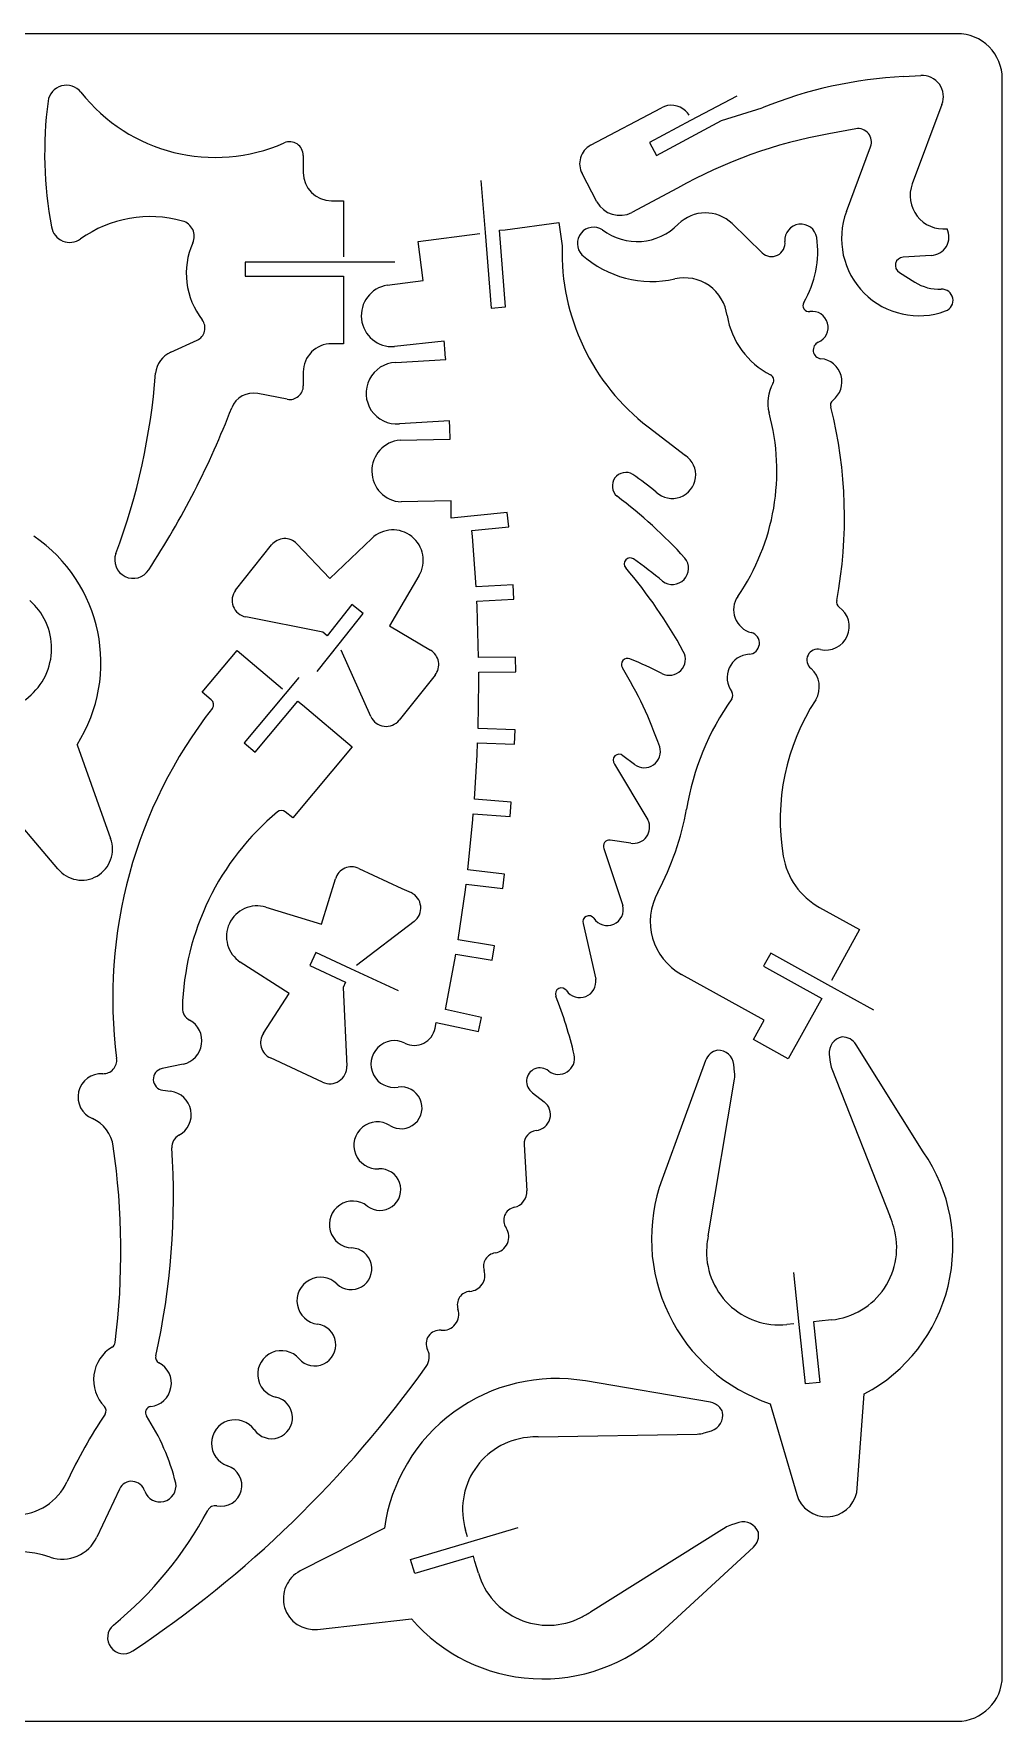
# Model space of a CAD drawing. Extents: x 119.8 to 129.62, y 79.91 to 86.45.
# Drawn here: x 125.86 to 129.62, y 79.91 to 86.45 of the extents above; entities that cross this region are included whole.
import ezdxf

# ---------------------------------------------------------------- set-up
doc = ezdxf.new("R2010")
doc.units = 0
doc.header["$MEASUREMENT"] = 0

msp = doc.modelspace()

# ---------------------------------------------------------------- linework, layer by layer
at = {"linetype": 'Continuous'}
for p, q in [((129.445052, 86.454851), (119.975297, 86.454851)), ((129.2371, 86.288727), (129.304258, 86.292262)), ((129.620014, 80.080217), (129.620014, 86.280478)), ((128.589681, 86.212733), (128.409417, 86.117888)), ((128.022379, 86.021865), (128.296899, 86.167962)), ((128.530817, 86.118188), (128.688373, 86.167037)), ((129.386142, 86.180333), (129.270679, 85.872234)), ((128.409417, 86.117888), (128.25095, 86.03247)), ((128.277504, 85.982695), (128.530817, 86.118188)), ((129.051534, 86.086077), (128.946675, 86.066637)), ((128.25095, 86.03247), (128.277504, 85.982695)), ((129.01501, 85.764429), (129.109266, 86.016563)), ((126.906627, 85.982395), (126.906627, 85.916416)), ((127.596461, 85.885783), (127.612956, 85.683134)), ((128.046532, 85.802721), (127.98939, 85.912293)), ((127.016199, 85.806844), (127.062738, 85.806844)), ((127.062738, 85.806844), (127.062738, 85.589466)), ((128.359933, 85.855739), (128.182614, 85.761484)), ((127.352574, 85.648376), (127.592338, 85.679009)), ((127.612956, 85.683134), (127.635931, 85.390352)), ((127.668401, 85.692555), (127.690717, 85.694326)), ((127.691965, 85.39565), (127.668401, 85.692555)), ((127.690717, 85.694326), (127.899258, 85.722013)), ((127.899258, 85.722013), (127.911629, 85.631292)), ((128.571419, 85.71789), (128.688061, 85.604783)), ((127.372015, 85.497568), (127.352574, 85.648376)), ((127.261853, 85.568848), (126.682182, 85.568848)), ((126.682182, 85.568848), (126.682182, 85.513473)), ((129.344316, 85.594769), (129.235333, 85.5877)), ((126.682182, 85.513473), (127.063199, 85.513473)), ((127.063199, 85.513473), (127.063327, 85.491087)), ((127.063327, 85.491087), (127.063327, 85.251913)), ((127.232987, 85.479306), (127.372015, 85.497568)), ((129.220606, 85.52879), (129.280105, 85.491087)), ((127.635931, 85.390352), (127.691965, 85.39565)), ((126.392934, 85.219513), (126.494849, 85.265462)), ((127.063327, 85.251913), (127.016788, 85.251913)), ((127.453899, 85.261928), (127.260675, 85.240721)), ((126.907216, 85.142341), (126.907216, 85.088733)), ((127.265977, 85.178865), (127.45979, 85.191236)), ((126.844772, 85.036303), (126.730487, 85.058689)), ((127.474518, 84.952062), (127.280115, 84.94087)), ((127.283061, 84.877835), (127.477463, 84.88137)), ((128.245648, 84.929087), (128.389977, 84.818336)), ((127.481587, 84.641607), (127.287185, 84.638072)), ((127.481587, 84.575039), (127.481587, 84.641607)), ((127.698375, 84.596246), (127.481587, 84.575039)), ((127.704422, 84.540763), (127.698375, 84.596246)), ((127.009719, 84.341167), (127.172899, 84.4961)), ((127.561271, 84.526624), (127.704422, 84.540763)), ((127.563472, 84.504347), (127.561271, 84.526624)), ((127.578199, 84.308766), (127.563472, 84.504347)), ((126.644479, 84.295806), (126.784094, 84.470768)), ((126.882474, 84.475481), (127.009719, 84.341167)), ((127.356109, 84.350592), (127.241824, 84.156779)), ((127.72135, 84.316425), (127.578199, 84.308766)), ((127.724278, 84.260428), (127.72135, 84.316425)), ((127.095618, 84.239512), (127.000184, 84.118746)), ((127.13991, 84.204495), (127.095618, 84.239512)), ((127.581127, 84.25277), (127.724278, 84.260428)), ((127.582323, 84.230416), (127.581127, 84.25277)), ((127.587625, 84.033657), (127.582323, 84.230416)), ((126.982621, 84.132626), (126.683948, 84.191536)), ((127.046243, 84.086676), (127.13991, 84.204495)), ((127.241824, 84.156779), (127.400881, 84.062523)), ((127.000184, 84.118746), (126.982621, 84.132626)), ((126.514877, 83.899931), (126.65037, 84.061933)), ((126.65037, 84.061933), (126.827099, 83.912892)), ((126.961413, 83.980049), (127.046243, 84.086676)), ((127.169365, 83.805087), (127.053902, 84.063112)), ((127.731365, 84.034836), (127.587625, 84.033657)), ((127.73177, 83.97887), (127.731365, 84.034836)), ((127.418553, 83.965911), (127.279526, 83.790949)), ((127.588579, 83.940344), (127.588619, 83.977692)), ((127.588619, 83.977692), (127.73177, 83.97887)), ((126.550223, 83.869887), (126.514877, 83.899931)), ((126.890132, 83.955896), (126.677468, 83.702583)), ((127.585857, 83.758548), (127.588579, 83.940344)), ((126.720409, 83.666312), (126.886535, 83.864249)), ((126.886535, 83.864249), (126.903681, 83.849858)), ((126.903681, 83.849858), (127.097495, 83.687856)), ((126.677468, 83.702583), (126.720409, 83.666312)), ((127.581458, 83.656064), (127.583649, 83.702572)), ((127.583649, 83.702572), (127.7268, 83.697859)), ((127.729008, 83.753836), (127.585857, 83.758548)), ((127.7268, 83.697859), (127.729008, 83.753836)), ((126.028871, 83.695514), (126.159062, 83.331451)), ((127.097495, 83.687856), (126.865979, 83.412158)), ((127.57113, 83.484617), (127.581458, 83.656064)), ((128.192629, 83.618343), (128.147857, 83.6531)), ((128.114868, 83.620699), (128.24447, 83.403911)), ((125.954644, 83.213632), (125.705456, 83.508181)), ((126.865979, 83.412158), (126.837113, 83.435722)), ((127.714281, 83.472835), (127.57113, 83.484617)), ((127.710044, 83.417399), (127.714281, 83.472835)), ((127.545799, 83.210687), (127.565239, 83.405678)), ((127.565239, 83.405678), (127.566893, 83.428002)), ((127.566893, 83.428002), (127.710044, 83.417399)), ((128.177901, 83.313779), (128.098373, 83.325561)), ((128.073631, 83.292572), (128.147268, 83.07166)), ((126.977908, 82.998611), (127.032105, 83.175341)), ((127.122237, 83.2154), (127.290147, 83.137302)), ((127.688361, 83.193014), (127.545799, 83.210687)), ((127.681599, 83.13748), (127.688361, 83.193014)), ((127.290147, 83.137302), (127.325476, 83.121733)), ((127.508096, 82.938523), (127.536373, 83.132337)), ((127.536373, 83.132337), (127.539037, 83.154563)), ((127.539037, 83.154563), (127.681599, 83.13748)), ((126.762298, 83.06518), (126.977908, 82.998611)), ((128.911329, 83.064002), (129.066262, 82.977994)), ((127.337258, 83.009804), (127.11399, 82.838377)), ((127.992924, 83.001557), (128.042409, 82.785947)), ((129.066262, 82.977994), (128.95669, 82.780056)), ((127.64948, 82.914959), (127.508096, 82.938523)), ((127.6402, 82.85928), (127.64948, 82.914959)), ((126.85243, 82.729983), (126.662741, 82.851926)), ((126.955522, 82.889628), (126.931957, 82.838653)), ((127.092193, 82.826006), (126.955522, 82.889628)), ((127.458612, 82.667538), (127.495136, 82.860762)), ((127.495136, 82.860762), (127.498816, 82.882844)), ((127.498816, 82.882844), (127.6402, 82.85928)), ((128.722228, 82.886683), (128.695888, 82.840955)), ((128.94314, 82.76415), (128.722228, 82.886683)), ((126.931957, 82.838653), (127.071573, 82.773852)), ((127.276581, 82.740586), (127.092193, 82.826006)), ((128.696308, 82.62689), (128.375249, 82.804209)), ((128.695888, 82.840955), (128.693349, 82.836378)), ((128.693349, 82.836378), (128.919563, 82.7109)), ((126.752283, 82.575639), (126.85243, 82.729983)), ((127.071573, 82.773852), (127.062149, 82.753547)), ((127.062149, 82.753547), (127.075698, 82.448393)), ((129.121048, 82.665771), (128.94314, 82.76415)), ((127.598818, 82.637494), (127.458612, 82.667538)), ((128.909562, 82.692869), (128.789386, 82.47667)), ((128.919563, 82.7109), (128.909562, 82.692869)), ((127.418553, 82.595668), (127.423201, 82.617566)), ((127.423201, 82.617566), (127.58697, 82.582809)), ((127.58697, 82.582809), (127.598818, 82.637494)), ((128.655071, 82.551486), (128.696308, 82.62689)), ((128.789386, 82.47667), (128.655071, 82.551486)), ((129.313683, 82.116142), (129.052718, 82.531456)), ((126.44124, 82.456051), (126.358766, 82.438967)), ((126.982032, 82.386538), (126.779382, 82.480205)), ((128.468327, 82.47019), (128.299845, 82.009515)), ((128.581434, 82.425419), (128.577899, 82.454284)), ((128.948448, 82.493165), (128.951977, 82.464299)), ((128.478342, 81.789193), (128.580845, 82.39832)), ((128.958457, 82.43779), (129.185266, 81.864008)), ((126.3623, 82.354726), (126.392344, 82.350603)), ((127.797344, 82.345301), (127.842115, 82.309955)), ((127.764354, 82.143829), (127.774958, 81.964744)), ((128.83239, 81.445159), (128.811182, 81.647809)), ((128.811182, 81.448694), (128.784084, 81.445748)), ((128.856543, 81.214822), (128.83239, 81.445159)), ((128.909562, 81.458708), (128.887304, 81.456316)), ((128.887304, 81.456316), (128.912635, 81.220676)), ((128.957279, 81.463421), (128.909562, 81.458708)), ((128.487178, 81.14413), (128.002939, 81.226604)), ((128.912635, 81.220676), (128.856543, 81.214822)), ((128.497005, 81.141104), (128.487178, 81.14413)), ((129.056836, 80.8107), (129.084524, 81.175941)), ((128.719289, 81.138239), (128.719289, 81.13765)), ((128.719289, 81.13765), (128.822381, 80.785369)), ((127.818551, 81.009815), (128.435926, 81.020419)), ((128.463025, 81.024543), (128.491302, 81.033379)), ((126.193229, 80.807165), (126.106042, 80.62042)), ((129.05559, 80.794082), (129.056836, 80.8107)), ((127.221795, 80.654589), (126.895434, 80.489052)), ((127.544621, 80.62101), (127.536962, 80.646931)), ((127.545799, 80.599803), (127.74079, 80.657534)), ((128.532073, 80.648329), (128.02179, 80.329406)), ((128.544321, 80.656945), (128.532073, 80.648329)), ((128.581924, 80.671889), (128.569063, 80.668138)), ((128.597339, 80.676975), (128.581924, 80.671889)), ((127.323709, 80.533824), (127.545799, 80.599803)), ((128.293365, 80.2487), (128.654482, 80.581541)), ((127.339754, 80.479888), (127.323709, 80.533824)), ((127.567146, 80.547045), (127.339754, 80.479888)), ((127.573486, 80.525576), (127.567146, 80.547045)), ((127.587036, 80.480216), (127.573486, 80.525576)), ((126.962591, 80.262249), (127.327243, 80.302897)), ((124.71047, 79.905844), (129.445052, 79.905844))]:
    msp.add_line(p, q, dxfattribs=at)
for centre, radius, start, end in [((129.44564, 86.280478), 0.174374, 0, 90.193242), ((125.987832, 86.183029), 0.07213, 38.619764, 172.292232), ((129.318054, 84.625685), 1.665011, 92.786863, 112.221272), ((129.309475, 86.210162), 0.082265, -21.25977, 93.636607), ((127.460854, 85.991531), 1.557547, 172.578963, 190.603317), ((126.56522, 86.637331), 0.662561, -141.849574, -66.16254), ((128.3348, 86.094144), 0.082979, 47.774807, 117.177551), ((128.334371, 86.094692), 0.082864, 31.921101, 47.300276), ((129.280249, 84.216949), 1.879526, 100.22289, 119.317818), ((129.060584, 86.034863), 0.052008, -20.60089, 100.02073), ((126.854192, 85.983324), 0.052443, -1.015374, 113.847055), ((128.060295, 85.950697), 0.080638, 118.04702, 208.44149), ((127.016199, 85.916416), 0.109572, 180.000005, 269.999997), ((129.392219, 85.826894), 0.129722, 159.54199, 275.912762), ((128.135584, 85.851437), 0.101506, -151.318511, -62.398293), ((126.312697, 85.283472), 0.461839, 74.21952, 125.728237), ((126.422235, 85.668447), 0.061588, -24.328912, 74.884357), ((128.468046, 85.610945), 0.148739, 45.972945, 135.318178), ((129.29601, 85.660159), 0.299722, 159.641656, 290.358339), ((126.001165, 85.717407), 0.072346, -170.068582, -54.661662), ((128.033785, 85.641133), 0.062932, 56.707956, 224.371622), ((128.202907, 85.871902), 0.22328, -127.065656, -44.453091), ((128.838657, 85.653586), 0.062403, 9.869508, 184.246187), ((128.514795, 85.610554), 0.389069, -30.660453, 7.937632), ((129.34172, 85.666063), 0.071341, -87.91437, 26.469551), ((126.743542, 85.524288), 0.290577, 155.870873, 218.100347), ((128.766721, 85.607491), 0.855423, 178.405566, 232.472609), ((128.260114, 85.900744), 0.40718, -131.783856, -77.343532), ((128.724532, 85.642298), 0.052321, -134.192208, 7.32231), ((129.236892, 85.556014), 0.031724, 92.816732, 239.110788), ((127.252429, 85.360663), 0.120225, 99.306019, 273.933039), ((128.386301, 85.3407), 0.166905, 6.950359, 102.797981), ((129.376183, 85.643055), 0.179792, -122.302228, -87.76429), ((128.870092, 85.400366), 0.023747, 150.255119, 277.125019), ((129.385561, 85.420026), 0.043438, -70.191901, 93.119808), ((126.472997, 85.313252), 0.052549, -65.427181, 37.155853), ((128.865968, 85.414504), 0.318533, -170.311313, -117.181116), ((128.881749, 85.315146), 0.062269, -67.05196, 98.041662), ((126.434544, 85.127515), 0.10097, 114.336848, 174.587804), ((127.016788, 85.142341), 0.109572, 90.000003, 180.000005), ((120.374214, 84.636363), 7.107269, 4.477709, 5.049574), ((128.920098, 85.227112), 0.033764, 114.630027, 263.099225), ((127.270106, 85.059693), 0.119244, 91.984289, 274.815144), ((128.907983, 85.104052), 0.089903, -53.077076, 84.857362), ((123.773739, 85.334737), 2.567907, -20.45825, -4.415462), ((126.85453, 85.088082), 0.052691, -100.672344, 0.707503), ((128.858197, 85.023147), 0.148331, 149.885387, 195.353413), ((128.709326, 85.10991), 0.02398, -30.971243, 62.330817), ((126.713444, 84.969838), 0.09047, 79.142051, 158.684501), ((128.976081, 85.014033), 0.022975, 127.827195, 202.931057), ((123.460206, 86.227747), 3.397495, -33.064027, -21.134998), ((120.374873, 84.620836), 7.107368, 2.100756, 2.671132), ((127.886916, 84.758729), 0.858298, -34.623158, 15.207414), ((127.253108, 84.577884), 1.754614, -10.579157, 14.091477), ((127.293367, 84.758096), 0.120182, 94.919357, 267.051309), ((128.339019, 84.742616), 0.09127, -132.916396, 56.060243), ((128.159267, 84.699763), 0.052667, 58.561414, 229.242012), ((127.190195, 83.348132), 1.715662, 50.699671, 54.489617), ((126.982174, 83.14037), 1.901227, 42.307626, 53.055742), ((125.528924, 84.013937), 0.592739, -32.49357, 55.930138), ((126.835344, 84.430123), 0.065411, 43.902964, 141.582254), ((127.254828, 84.411163), 0.118011, -30.881269, 133.967207), ((126.247196, 84.41297), 0.071728, 160.265457, 327.239875), ((128.175931, 84.397295), 0.023342, 55.673364, 221.543569), ((128.339834, 84.380245), 0.062683, -127.572211, 39.488271), ((126.745576, 83.16928), 1.86185, 28.504638, 40.636108), ((127.204378, 83.011743), 1.715578, 50.240153, 54.971405), ((126.696403, 84.255856), 0.065515, 142.42514, 259.04128), ((125.684929, 84.069485), 0.245301, -60.056426, 40.455125), ((125.55734, 83.960289), 0.413236, 40.496946, 45.641879), ((128.668742, 84.219402), 0.091506, 145.626696, 255.379834), ((128.935393, 84.15404), 0.091053, -103.411277, 55.677667), ((129.000472, 84.248546), 0.023696, 162.304925, 234.564969), ((128.634612, 84.089415), 0.042888, -86.275555, 75.092438), ((127.367898, 84.006567), 0.064953, -38.750487, 59.483134), ((128.166101, 84.006589), 0.024045, 68.391661, 211.048614), ((127.524026, 82.441449), 1.715766, 63.161054, 67.704605), ((128.328078, 84.026886), 0.061925, -118.356305, 29.958873), ((128.642744, 83.955899), 0.090877, 93.372579, 217.077308), ((128.904046, 84.024403), 0.042321, 76.013831, 231.585941), ((126.808436, 83.174209), 1.568474, 19.116053, 31.519448), ((128.815356, 83.920044), 0.094669, -31.57256, 48.770737), ((128.55059, 83.887266), 0.024038, -35.163955, 35.163955), ((127.995286, 82.712905), 1.827838, 142.02974, 187.38862), ((126.535577, 83.851561), 0.02346, -36.862664, 51.369054), ((129.390874, 83.286707), 1.008798, 144.436931, 170.929869), ((129.613564, 83.404912), 0.855355, 147.023483, 189.502141), ((127.228838, 83.832242), 0.065379, -155.458794, -39.168177), ((128.132837, 83.635399), 0.023215, 49.682455, 219.285221), ((128.229859, 83.669509), 0.063278, -126.040978, 16.854713), ((127.464492, 82.645907), 1.027172, 129.794167, 178.43178), ((126.822443, 83.417509), 0.023387, 51.147861, 131.098747), ((127.295391, 83.645215), 1.117251, -27.837307, -10.284909), ((128.189104, 83.375154), 0.062389, -100.343757, 27.447416), ((126.046948, 83.289727), 0.119626, -140.497688, 20.413303), ((128.095428, 83.301997), 0.023747, 82.874981, 203.385224), ((129.047671, 83.310427), 0.281628, -170.450772, -118.954943), ((127.094425, 83.156548), 0.065092, 64.70562, 163.21935), ((127.297306, 83.062183), 0.065876, -52.665717, 64.683729), ((128.488945, 83.009804), 0.234939, 151.057024, 241.057023), ((126.727888, 82.951378), 0.11889, 73.176434, 236.772965), ((128.087, 83.056033), 0.062261, -147.056951, 14.535824), ((128.015614, 83.008263), 0.023659, 36.016895, 196.465805), ((127.980328, 82.77685), 0.062744, -145.349281, 8.336569), ((127.909172, 82.728476), 0.023305, 33.01932, 201.412898), ((126.29792, 82.096819), 1.707338, 13.402926, 21.406516), ((126.489608, 82.673112), 0.051911, 179.000912, 242.92661), ((126.421154, 82.546171), 0.092331, -77.435562, 60.954527), ((127.338475, 82.610024), 0.081355, -116.706513, -10.163391), ((126.807011, 82.539614), 0.06552, 146.645008, 245.058845), ((127.260758, 82.456307), 0.090891, 63.077801, 278.895793), ((129.011451, 82.499513), 0.063322, 101.78199, 185.753173), ((128.999226, 82.498866), 0.062639, 31.352136, 90.644465), ((126.130812, 82.471151), 0.052244, -91.96875, 7.364364), ((127.897572, 82.478965), 0.06268, -127.071121, 12.541571), ((128.527345, 82.448688), 0.062813, 101.459346, 159.981718), ((128.516313, 82.448399), 0.061867, 5.458711, 91.340714), ((129.051513, 82.474583), 0.100066, -174.100989, -158.42647), ((126.123718, 82.328249), 0.090843, 86.65571, 247.100689), ((126.36759, 82.397143), 0.042745, 101.91384, 262.890577), ((127.010422, 82.445393), 0.065345, -115.751981, 2.631717), ((127.825656, 82.3893), 0.05232, 49.279463, 237.239412), ((128.481372, 82.414038), 0.100707, -8.979341, 6.488613), ((126.381091, 82.260126), 0.091174, -61.81356, 82.910095), ((127.2872, 82.286394), 0.081067, -122.543552, 98.789165), ((127.80427, 82.26052), 0.062258, -83.893663, 52.564248), ((126.032794, 82.117996), 0.138233, 8.047896, 66.293953), ((127.194851, 82.140786), 0.091358, 57.756776, 273.229932), ((127.816771, 82.146463), 0.052483, 96.430318, 182.876379), ((123.336265, 81.727973), 2.862822, -7.069333, 8.221325), ((123.542846, 81.945758), 2.860208, -12.559328, 3.710749), ((126.44949, 82.133767), 0.052512, 118.844622, 183.163465), ((128.780277, 81.748124), 0.648043, -61.999055, 34.603313), ((127.204991, 81.968916), 0.080812, -128.010272, 93.54207), ((128.932427, 81.777447), 0.673807, 159.854007, 251.559545), ((127.712148, 81.961849), 0.062876, -77.214551, 2.638334), ((127.099161, 81.833579), 0.09099, 51.963195, 267.837416), ((127.736592, 81.849977), 0.051639, 101.764491, 214.923531), ((128.74281, 81.693941), 0.474015, 15.844562, 21.025335), ((127.641552, 81.785616), 0.063152, -81.168759, 33.437249), ((128.928424, 81.743795), 0.281855, -84.124045, 16.397075), ((127.092645, 81.661952), 0.08076, -133.155153, 87.812457), ((128.754661, 81.726598), 0.282387, 175.78224, 275.980573), ((128.944471, 81.708857), 0.473002, 170.221332, 175.330054), ((127.659014, 81.671634), 0.052161, 98.562785, 198.055573), ((126.973949, 81.537466), 0.091249, 45.938514, 262.849787), ((127.548788, 81.637261), 0.063308, -85.235324, 16.713101), ((127.557636, 81.521573), 0.05272, 93.904214, 198.040273), ((127.448628, 81.485214), 0.062194, -96.008902, 18.789891), ((126.951975, 81.366221), 0.0814, -138.807353, 82.50598), ((127.436812, 81.370939), 0.052691, 84.221137, 206.573529), ((126.24097, 81.230741), 0.147909, 120.661261, 224.513116), ((126.153217, 81.378951), 0.024331, -59.567699, -7.809618), ((126.821655, 81.252687), 0.091439, 40.946089, 257.059815), ((127.333712, 81.319665), 0.062456, -35.771668, 26.331395), ((123.809163, 83.831018), 4.390195, -56.299508, -35.47534), ((126.304392, 81.217156), 0.090754, -83.177805, 62.010331), ((126.35771, 81.318441), 0.023711, 166.927911, 243.105971), ((127.890417, 80.56089), 0.675156, 80.40625, 172.022727), ((126.783859, 81.083964), 0.081468, -145.229124, 77.725859), ((127.812126, 79.980447), 2.012758, 146.287147, 154.862792), ((126.118143, 81.110835), 0.023747, -33.898772, 43.048889), ((126.318184, 81.103379), 0.023857, 97.251205, 212.61408), ((125.605968, 80.631916), 0.830271, 13.77066, 33.528798), ((128.473658, 81.092738), 0.061925, -73.445618, 11.656496), ((128.477187, 81.082214), 0.062135, 31.833343, 71.401172), ((128.508296, 81.099517), 0.026634, 12.428573, 35.508927), ((126.64245, 80.984024), 0.091698, 35.676831, 251.046988), ((128.434558, 81.12051), 0.1001, -89.216846, -73.478069), ((127.807422, 80.727055), 0.282079, 96.247563, 196.502033), ((127.824225, 80.536731), 0.473118, 90.687058, 95.761984), ((126.58832, 80.820588), 0.080481, -101.685438, 72.390689), ((125.787435, 80.929899), 0.223497, -89.117972, -25.001132), ((126.240772, 80.784412), 0.052707, 15.30983, 154.425058), ((126.35055, 80.819513), 0.062633, -160.230569, 9.221874), ((128.937863, 80.819783), 0.120501, -163.405541, -12.315004), ((125.248636, 81.408719), 1.458158, -50.798972, -28.002348), ((126.565911, 80.708825), 0.033511, 79.497467, 152.878758), ((125.971629, 80.683487), 0.148473, -108.466805, -25.136017), ((128.598217, 80.570748), 0.10166, 106.665541, 122.016644), ((128.61506, 80.616901), 0.062633, 21.505494, 106.435323), ((128.612074, 80.627455), 0.062503, -47.273607, 11.448589), ((125.799111, 80.1668), 0.396255, 71.537243, 141.576899), ((126.950055, 80.381881), 0.120287, 117.006236, 275.982212), ((127.857561, 80.560398), 0.282158, -163.490454, -63.357395), ((127.836598, 80.744523), 0.674148, -139.073757, -47.347824), ((127.771188, 80.730804), 0.473203, -63.261991, -58.022498), ((126.210006, 80.230422), 0.062572, 129.442016, 304.081347), ((129.445052, 80.080807), 0.174963, -90.000003, -0.193239)]:
    msp.add_arc(centre, radius, start, end, dxfattribs=at)

doc.saveas('drawing.dxf')
